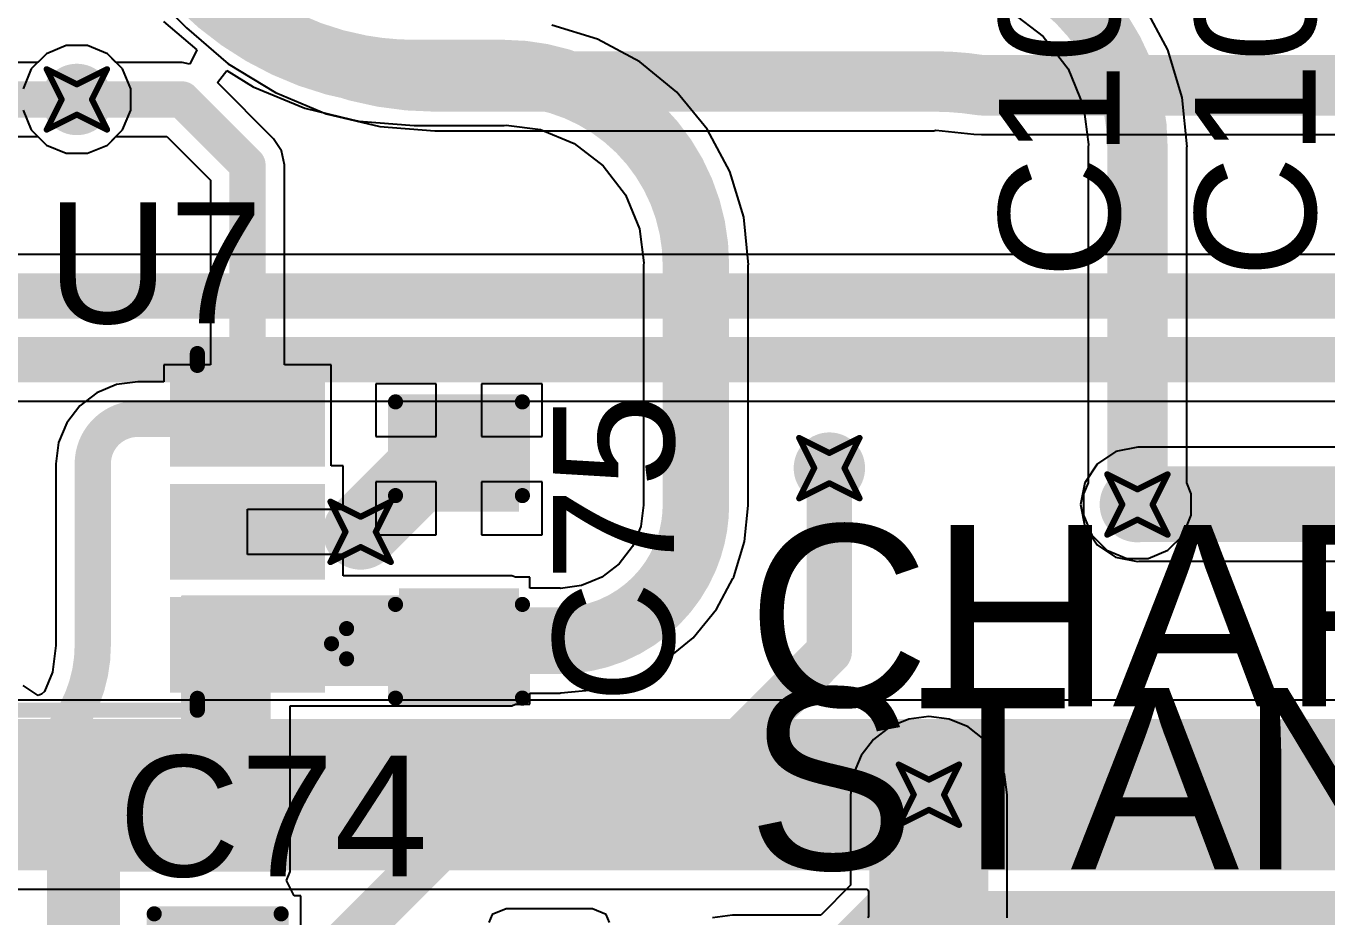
# Model space of a CAD drawing. Header units: millimetres. Extents: x -2 to 282, y -53 to 22.
# Drawn here: x 31.4 to 42.33, y -24.37 to -16.88 of the extents above; entities that cross this region are included whole.
import ezdxf

# ---------------------------------------------------------------- set-up
doc = ezdxf.new("R2010")
doc.units = ezdxf.units.MM
for name, color, linetype in [('BottomLayer', 5, 'Continuous'), ('DrillDrawing', 1, 'Continuous'), ('Mechanical1', 6, 'Continuous'), ('Mechanical2', 216, 'Continuous'), ('TopLayer', 1, 'Continuous'), ('TopOverlay', 2, 'Continuous'), ('TopPaste', 8, 'Continuous'), ('TopSolder', 216, 'Continuous'), ('ViaHoleLayer', 16, 'Continuous')]:
    doc.layers.add(name, color=color, linetype=linetype)
doc.styles.add('Arial', font='', dxfattribs={"height": 0.2})
doc.styles.get('Arial').set_extended_font_data('Arial')

# ---------------------------------------------------------------- blocks, each defined once
blk = doc.blocks.new('SOT_23_5_74')
at = {"layer": 'TopLayer'}
for points in [[(-1.85000011, 1.25000004), (-0.74999977, 1.25000004), (-0.74999977, 0.65000124), (-1.85000011, 0.65000124)], [(0.74999977, 1.25000004), (1.85000011, 1.25000004), (1.85000011, 0.65000124), (0.74999977, 0.65000124)], [(-1.85000011, 0.2999994), (-0.74999977, 0.2999994), (-0.74999977, -0.2999994), (-1.85000011, -0.2999994)], [(-1.85000011, -0.65000124), (-0.74999977, -0.65000124), (-0.74999977, -1.25000004), (-1.85000011, -1.25000004)], [(0.74999977, -0.65000124), (1.85000011, -0.65000124), (1.85000011, -1.25000004), (0.74999977, -1.25000004)]]:
    blk.add_hatch(color=1, dxfattribs=at).paths.add_polyline_path(points)
at = {"layer": 'TopPaste'}
for points in [[(-1.85000011, 1.25000004), (-0.74999977, 1.25000004), (-0.74999977, 0.65000124), (-1.85000011, 0.65000124)], [(0.74999977, 1.25000004), (1.85000011, 1.25000004), (1.85000011, 0.65000124), (0.74999977, 0.65000124)], [(-1.85000011, 0.2999994), (-0.74999977, 0.2999994), (-0.74999977, -0.2999994), (-1.85000011, -0.2999994)], [(-1.85000011, -0.65000124), (-0.74999977, -0.65000124), (-0.74999977, -1.25000004), (-1.85000011, -1.25000004)], [(0.74999977, -0.65000124), (1.85000011, -0.65000124), (1.85000011, -1.25000004), (0.74999977, -1.25000004)]]:
    blk.add_hatch(color=8, dxfattribs=at).paths.add_polyline_path(points)
at = {"layer": 'TopSolder'}
for points in [[(-1.95160011, 1.35160004), (-0.6483997699999999, 1.35160004), (-0.6483997699999999, 0.54840124), (-1.95160011, 0.54840124)], [(0.6483997699999999, 1.35160004), (1.95160011, 1.35160004), (1.95160011, 0.54840124), (0.6483997699999999, 0.54840124)], [(-1.95160011, 0.4015993999999999), (-0.6483997699999999, 0.4015993999999999), (-0.6483997699999999, -0.4015993999999999), (-1.95160011, -0.4015993999999999)], [(-1.95160011, -0.54840124), (-0.6483997699999999, -0.54840124), (-0.6483997699999999, -1.35160004), (-1.95160011, -1.35160004)], [(0.6483997699999999, -0.54840124), (1.95160011, -0.54840124), (1.95160011, -1.35160004), (0.6483997699999999, -1.35160004)]]:
    blk.add_hatch(color=216, dxfattribs=at).paths.add_polyline_path(points)
at = {"layer": 'TopOverlay', "const_width": 0.127}
for points in [[(0.8735974400000001, 1.4986), (-0.87900256, 1.4986)], [(-0.87900256, 1.4986), (-0.87900256, 1.3986002)], [(0.8735974400000001, 1.4986), (0.8735974400000001, 1.3986002)], [(-2.0066, 0.9397999999999999), (-2.1336, 1.0668)], [(-2.1336, 1.0668), (-2.1336, 0.8128)], [(-2.0066, 0.9397999999999999), (-2.1336, 0.8128)], [(0.88000078, 0.43999912), (0.88000078, -0.41800018)], [(-0.87900256, -1.3986002), (-0.87900256, -1.4986)], [(0.8735974400000001, -1.3986002), (0.8735974400000001, -1.4986)], [(0.8735974400000001, -1.4986), (-0.87900256, -1.4986)]]:
    blk.add_lwpolyline(points, dxfattribs=at)
at = {"layer": 'TopOverlay', "const_width": 0.0635}
for points in [[(-0.9107525599999998, 1.4986, 1), (-0.8472525599999999, 1.4986, 1)], [(-0.9107525599999998, 1.4986, 1), (-0.8472525599999999, 1.4986, 1)], [(0.84184744, 1.4986, 1), (0.9053474399999999, 1.4986, 1)], [(0.84184744, 1.4986, 1), (0.9053474399999999, 1.4986, 1)], [(-0.9107525599999998, 1.3986002, 1), (-0.8472525599999999, 1.3986002, 1)], [(0.84184744, 1.3986002, 1), (0.9053474399999999, 1.3986002, 1)], [(-2.16535, 1.0668, 1), (-2.10185, 1.0668, 1)], [(-2.16535, 1.0668, 1), (-2.10185, 1.0668, 1)], [(-2.03835, 0.9397999999999999, 1), (-1.97485, 0.9397999999999999, 1)], [(-2.03835, 0.9397999999999999, 1), (-1.97485, 0.9397999999999999, 1)], [(-2.16535, 0.8128, 1), (-2.10185, 0.8128, 1)], [(-2.16535, 0.8128, 1), (-2.10185, 0.8128, 1)], [(0.84825078, 0.43999912, 1), (0.91175078, 0.43999912, 1)], [(0.84825078, -0.41800018, 1), (0.91175078, -0.41800018, 1)], [(-0.9107525599999998, -1.3986002, 1), (-0.8472525599999999, -1.3986002, 1)], [(0.84184744, -1.3986002, 1), (0.9053474399999999, -1.3986002, 1)], [(-0.9107525599999998, -1.4986, 1), (-0.8472525599999999, -1.4986, 1)], [(-0.9107525599999998, -1.4986, 1), (-0.8472525599999999, -1.4986, 1)], [(0.84184744, -1.4986, 1), (0.9053474399999999, -1.4986, 1)], [(0.84184744, -1.4986, 1), (0.9053474399999999, -1.4986, 1)]]:
    blk.add_lwpolyline(points, format="xyb", close=True, dxfattribs=at)
blk = doc.blocks.new('C___0603_97')
at = {"layer": 'TopLayer'}
for points in [[(-0.3809999999999999, 0.4445), (-0.3809999999999999, -0.4445), (-1.143, -0.4445), (-1.143, 0.4445)], [(1.143, 0.4445), (1.143, -0.4445), (0.3809999999999999, -0.4445), (0.3809999999999999, 0.4445)]]:
    blk.add_hatch(color=1, dxfattribs=at).paths.add_polyline_path(points)
at = {"layer": 'TopPaste'}
for points in [[(-0.3809999999999999, 0.4445), (-0.3809999999999999, -0.4445), (-1.143, -0.4445), (-1.143, 0.4445)], [(1.143, 0.4445), (1.143, -0.4445), (0.3809999999999999, -0.4445), (0.3809999999999999, 0.4445)]]:
    blk.add_hatch(color=8, dxfattribs=at).paths.add_polyline_path(points)
at = {"layer": 'TopSolder'}
for points in [[(-0.3210001199999999, 0.50449988), (-0.3210001199999999, -0.50449988), (-1.20299988, -0.50449988), (-1.20299988, 0.50449988)], [(1.20299988, 0.50449988), (1.20299988, -0.50449988), (0.3210001199999999, -0.50449988), (0.3210001199999999, 0.50449988)]]:
    blk.add_hatch(color=216, dxfattribs=at).paths.add_polyline_path(points)
at = {"layer": 'TopOverlay', "const_width": 0.127}
for points in [[(-1.2446, -0.5334), (-1.2446, 0.5334)], [(-0.4571999999999999, 0.5334), (-1.2446, 0.5334)], [(1.2446, 0.5334), (0.4571999999999999, 0.5334)], [(1.2446, -0.5334), (1.2446, 0.5334)], [(-0.4571999999999999, -0.5334), (-1.2446, -0.5334)], [(1.2446, -0.5334), (0.4571999999999999, -0.5334)]]:
    blk.add_lwpolyline(points, dxfattribs=at)
at = {"layer": 'TopOverlay', "const_width": 0.0635}
for points in [[(-1.27635, 0.5334, 1), (-1.21285, 0.5334, 1)], [(-1.27635, 0.5334, 1), (-1.21285, 0.5334, 1)], [(-0.4889499999999999, 0.5334, 1), (-0.42545, 0.5334, 1)], [(0.42545, 0.5334, 1), (0.4889499999999999, 0.5334, 1)], [(1.21285, 0.5334, 1), (1.27635, 0.5334, 1)], [(1.21285, 0.5334, 1), (1.27635, 0.5334, 1)], [(-1.27635, -0.5334, 1), (-1.21285, -0.5334, 1)], [(-1.27635, -0.5334, 1), (-1.21285, -0.5334, 1)], [(-0.4889499999999999, -0.5334, 1), (-0.42545, -0.5334, 1)], [(0.42545, -0.5334, 1), (0.4889499999999999, -0.5334, 1)], [(1.21285, -0.5334, 1), (1.27635, -0.5334, 1)], [(1.21285, -0.5334, 1), (1.27635, -0.5334, 1)]]:
    blk.add_lwpolyline(points, format="xyb", close=True, dxfattribs=at)
blk = doc.blocks.new('C___0603_98')
at = {"layer": 'TopLayer'}
for points in [[(-0.38100254, 0.44449746), (-0.38100254, -0.44450254), (-1.14300254, -0.44450254), (-1.14300254, 0.44449746)], [(1.14300254, 0.44450254), (1.14300254, -0.44449746), (0.38100254, -0.44449746), (0.38100254, 0.44450254)]]:
    blk.add_hatch(color=1, dxfattribs=at).paths.add_polyline_path(points)
at = {"layer": 'TopPaste'}
for points in [[(-0.38100254, 0.44449746), (-0.38100254, -0.44450254), (-1.14300254, -0.44450254), (-1.14300254, 0.44449746)], [(1.14300254, 0.44450254), (1.14300254, -0.44449746), (0.38100254, -0.44449746), (0.38100254, 0.44450254)]]:
    blk.add_hatch(color=8, dxfattribs=at).paths.add_polyline_path(points)
at = {"layer": 'TopSolder'}
for points in [[(-0.32100266, 0.50449734), (-0.32100266, -0.50450242), (-1.20300242, -0.50450242), (-1.20300242, 0.50449734)], [(1.20300242, 0.50450242), (1.20300242, -0.50449734), (0.32100266, -0.50449734), (0.32100266, 0.50450242)]]:
    blk.add_hatch(color=216, dxfattribs=at).paths.add_polyline_path(points)
at = {"layer": 'TopOverlay', "const_width": 0.127}
for points in [[(-1.2446, -0.53340254), (-1.24459746, 0.5334)], [(-0.4571974599999999, 0.5334), (-1.24459746, 0.5334)], [(0.4571999999999999, 0.5334), (1.2446, 0.53340254)], [(1.24459746, -0.5334), (1.2446, 0.53340254)], [(-1.2446, -0.53340254), (-0.4571999999999999, -0.5334)], [(1.24459746, -0.5334), (0.4571974599999999, -0.5334)]]:
    blk.add_lwpolyline(points, dxfattribs=at)
at = {"layer": 'TopOverlay', "const_width": 0.0635}
for points in [[(-1.27634746, 0.5334, 1), (-1.21284746, 0.5334, 1)], [(-1.27634746, 0.5334, 1), (-1.21284746, 0.5334, 1)], [(-0.48894746, 0.5334, 1), (-0.42544746, 0.5334, 1)], [(0.42545, 0.5334, 1), (0.4889499999999999, 0.5334, 1)], [(1.21285, 0.53340254, 1), (1.27635, 0.53340254, 1)], [(1.21285, 0.53340254, 1), (1.27635, 0.53340254, 1)], [(-1.27635, -0.53340254, 1), (-1.21285, -0.53340254, 1)], [(-1.27635, -0.53340254, 1), (-1.21285, -0.53340254, 1)], [(-0.4889499999999999, -0.5334, 1), (-0.42545, -0.5334, 1)], [(0.42544746, -0.5334, 1), (0.48894746, -0.5334, 1)], [(1.21284746, -0.5334, 1), (1.27634746, -0.5334, 1)], [(1.21284746, -0.5334, 1), (1.27634746, -0.5334, 1)]]:
    blk.add_lwpolyline(points, format="xyb", close=True, dxfattribs=at)

msp = doc.modelspace()

# ---------------------------------------------------------------- hatches: boundary and pattern name
at = {"layer": 'BottomLayer'}
h = msp.add_hatch(color=5, dxfattribs=at)
edge = h.paths.add_edge_path()
edge.add_arc((31.8262, -17.5006), 0.2999994, 0, 360)
h = msp.add_hatch(color=5, dxfattribs=at)
edge = h.paths.add_edge_path()
edge.add_arc((38.15198617999999, -20.59821382), 0.2999994, 0, 360)
h = msp.add_hatch(color=5, dxfattribs=at)
edge = h.paths.add_edge_path()
edge.add_arc((40.7416, -20.9042), 0.2999994, 0, 360)
h = msp.add_hatch(color=5, dxfattribs=at)
edge = h.paths.add_edge_path()
edge.add_arc((34.2118061, -21.13398618), 0.2999994, 0, 360)
h = msp.add_hatch(color=5, dxfattribs=at)
edge = h.paths.add_edge_path()
edge.add_arc((38.989, -23.3426), 0.2999994, 0, 360)
msp.add_hatch(color=5, dxfattribs=at).paths.add_polyline_path([(38.64536847999999, -24.15116836), (38.64536847999999, -25.30724428), (45.90539968, -25.30724428), (45.90539968, -24.15116836)])
at = {"layer": 'TopLayer'}
h = msp.add_hatch(color=1, dxfattribs=at)
edge = h.paths.add_edge_path()
edge.add_arc((31.8262, -17.5006), 0.2999994, 0, 360)
h = msp.add_hatch(color=1, dxfattribs=at)
edge = h.paths.add_edge_path()
edge.add_arc((38.15198617999999, -20.59821382), 0.2999994, 0, 360)
h = msp.add_hatch(color=1, dxfattribs=at)
edge = h.paths.add_edge_path()
edge.add_arc((40.7416, -20.9042), 0.2999994, 0, 360)
h = msp.add_hatch(color=1, dxfattribs=at)
edge = h.paths.add_edge_path()
edge.add_arc((34.2118061, -21.13398618), 0.2999994, 0, 360)
for points in [[(32.70137986, -23.98898682), (33.45451526, -23.98898682), (33.45451526, -21.6710895), (32.70137986, -21.6710895)], [(32.71026986, -22.42938618), (35.4827713, -22.42938618), (35.4827713, -21.66738618), (32.71026986, -21.66738618)], [(31.57501178, -23.98898682), (33.45451526, -23.98898682), (33.45451526, -23.36800254), (31.57501178, -23.36800254)], [(31.57501178, -26.73092444), (32.1887469, -26.73092444), (32.1887469, -23.54698872), (31.57501178, -23.54698872)]]:
    msp.add_hatch(color=1, dxfattribs=at).paths.add_polyline_path(points)
h = msp.add_hatch(color=1, dxfattribs=at)
edge = h.paths.add_edge_path()
edge.add_arc((38.989, -23.3426), 0.2999994, 0, 360)
at = {"layer": 'ViaHoleLayer'}
h = msp.add_hatch(color=16, dxfattribs=at)
edge = h.paths.add_edge_path()
edge.add_arc((31.8262, -17.5006), 0.1499997, 0, 360)
h = msp.add_hatch(color=16, dxfattribs=at)
edge = h.paths.add_edge_path()
edge.add_arc((38.15198617999999, -20.59821382), 0.1499997, 0, 360)
h = msp.add_hatch(color=16, dxfattribs=at)
edge = h.paths.add_edge_path()
edge.add_arc((40.7416, -20.9042), 0.1499997, 0, 360)
h = msp.add_hatch(color=16, dxfattribs=at)
edge = h.paths.add_edge_path()
edge.add_arc((34.2118061, -21.13398618), 0.1499997, 0, 360)
h = msp.add_hatch(color=16, dxfattribs=at)
edge = h.paths.add_edge_path()
edge.add_arc((38.989, -23.3426), 0.1499997, 0, 360)

# ---------------------------------------------------------------- linework, layer by layer
at = {"layer": 'BottomLayer'}
for p, q in [((31.56849414, -15.71933356), (32.7475977, -16.89843712)), ((32.7475977, -16.89843712), (32.74678744, -16.89924738)), ((32.74678744, -16.89924738), (33.09944358, -17.20044566)), ((31.73621288, -17.0482006), (31.56993686, -17.11707524)), ((31.91618712, -17.0482006), (31.73621288, -17.0482006)), ((32.08246313999999, -17.11707524), (31.91618712, -17.0482006)), ((31.56993686, -17.11707524), (31.49718364, -17.18982846)), ((32.20972476, -17.24433686), (32.08246313999999, -17.11707524)), ((31.49718364, -17.18982846), (26.28953594, -17.18982846)), ((32.2785994, -17.41061288), (32.20972476, -17.24433686)), ((33.09944358, -17.20044566), (33.49487586, -17.44276674)), ((32.2785994, -17.59058712), (32.2785994, -17.41061288)), ((33.49487586, -17.44276674), (33.92334592, -17.62024416)), ((32.20972476, -17.75686314), (32.2785994, -17.59058712)), ((33.92334592, -17.62024416), (34.37430514, -17.72850912)), ((26.16081128, -17.81137154), (31.49718364, -17.81137154)), ((31.49718364, -17.81137154), (31.56993686, -17.88412476)), ((32.08246313999999, -17.88412476), (32.20972476, -17.75686314)), ((34.37430514, -17.72850912), (34.83664863999999, -17.76489716)), ((34.83664863999999, -17.76489716), (34.83664863999999, -17.76374908)), ((34.83664863999999, -17.76374908), (39.02890593999999, -17.76374908)), ((39.02890593999999, -17.76374908), (39.04748095999999, -17.76005338)), ((39.04748095999999, -17.76005338), (39.36612904, -17.79144016)), ((39.36612904, -17.79144016), (39.36613157999999, -17.79144524)), ((39.36613157999999, -17.79144524), (39.43201156, -17.79594358)), ((39.43201156, -17.79594358), (39.4878052, -17.79594104)), ((39.4878052, -17.79594104), (44.28076995999999, -17.79594104)), ((31.56993686, -17.88412476), (31.73621288, -17.9529994)), ((31.91618712, -17.9529994), (32.08246313999999, -17.88412476)), ((31.73621288, -17.9529994), (31.91618712, -17.9529994)), ((43.67725326, -18.80316788), (17.92600174, -18.80316788)), ((17.4309405, -20.03580448), (44.01450175999999, -20.03580448)), ((40.74466323999999, -20.4220318), (40.56131842, -20.45850112)), ((44.35547136, -20.4220318), (40.74466323999999, -20.4220318)), ((40.56131842, -20.45850112), (40.40588566, -20.56235664)), ((40.40282242, -20.56542242), (40.29896436, -20.72085264)), ((40.40588566, -20.56235664), (40.40282242, -20.56542242)), ((40.29896436, -20.72085264), (40.26249504, -20.9042)), ((40.26249504, -20.9042), (40.29896436, -21.08754736)), ((40.29896436, -21.08754736), (40.40282242, -21.24297758)), ((40.40282242, -21.24297758), (40.55825263999999, -21.34683564)), ((40.55825263999999, -21.34683564), (40.7416, -21.38330496)), ((40.7416, -21.38330496), (40.75700001999999, -21.38024172)), ((40.75700001999999, -21.38024172), (44.35547136, -21.38024172)), ((43.74402478, -22.5484055), (28.71599286, -22.5484055)), ((28.38704762, -24.1367945), (38.47080443999999, -24.1367945)), ((38.47080443999999, -24.1367945), (38.48041071999999, -24.1511709)), ((38.48041071999999, -24.1511709), (38.48041071999999, -24.36361142)), ((38.48041071999999, -24.36361142), (38.47535358, -24.3758212))]:
    msp.add_line(p, q, dxfattribs=at)
at = {"layer": 'BottomLayer', "const_width": 0.508}
for points in [[(34.83664863999999, -17.34938618, -0.198912367379658), (33.04059686, -16.60543796)], [(39.02890593999999, -17.34938618, -0.03986589602493562), (39.43201664, -17.38157814)]]:
    msp.add_lwpolyline(points, format="xyb", dxfattribs=at)
at = {"layer": 'BottomLayer'}
for points, const_width in [([(34.83664863999999, -17.34938618), (39.02890593999999, -17.34938618)], 0.508), ([(39.43201156, -17.38157814), (39.43201664, -17.38157814)], 0.508), ([(39.43201664, -17.38157814), (44.28076995999999, -17.38157814)], 0.508), ([(26.16081128, -17.5006), (31.8262, -17.5006)], 0.3048), ([(17.78118618, -19.15278618), (43.82207136, -19.15278618)], 0.3809999999999999), ([(17.4309278, -19.68618618), (44.30467136, -19.68618618)], 0.3809999999999999), ([(40.7416, -20.9042), (40.74466323999999, -20.90113676)], 0.635), ([(40.74466323999999, -20.90113676), (44.35547136, -20.90113676)], 0.635), ([(28.3870273, -23.3426), (38.989, -23.3426)], 1.27), ([(38.989, -23.3426), (44.07299287999999, -23.3426)], 1.27)]:
    msp.add_lwpolyline(points, dxfattribs=dict(at, const_width=const_width))
for points, const_width in [([(34.70964864, -17.34938618, 1), (34.96364864, -17.34938618, 1)], 0.254), ([(34.70964864, -17.34938618, 1), (34.96364864, -17.34938618, 1)], 0.254), ([(38.90190594, -17.34938618, 1), (39.15590594, -17.34938618, 1)], 0.254), ([(38.90190594, -17.34938618, 1), (39.15590594, -17.34938618, 1)], 0.254), ([(39.30501156, -17.38157814, 1), (39.55901156, -17.38157814, 1)], 0.254), ([(39.30501664, -17.38157814, 1), (39.55901664, -17.38157814, 1)], 0.254), ([(39.30501664, -17.38157814, 1), (39.55901664, -17.38157814, 1)], 0.254), ([(39.30501664, -17.38157814, 1), (39.55901664, -17.38157814, 1)], 0.254), ([(31.75, -17.5006, 1), (31.9024, -17.5006, 1)], 0.1524), ([(40.58285, -20.9042, 1), (40.90035, -20.9042, 1)], 0.3175), ([(40.58591324, -20.90113676, 1), (40.90341324, -20.90113676, 1)], 0.3175), ([(40.58591324, -20.90113676, 1), (40.90341324, -20.90113676, 1)], 0.3175), ([(38.67149999999999, -23.3426, 1), (39.3065, -23.3426, 1)], 0.635), ([(38.67149999999999, -23.3426, 1), (39.3065, -23.3426, 1)], 0.635)]:
    msp.add_lwpolyline(points, format="xyb", close=True, dxfattribs=dict(at, const_width=const_width))
at = {"layer": 'DrillDrawing', "const_width": 0.0508}
for points in [[(31.5722, -17.2466), (31.8262, -17.3736)], [(31.5722, -17.2466), (31.6992, -17.5006)], [(31.8262, -17.3736), (32.0802, -17.2466)], [(31.9532, -17.5006), (32.0802, -17.2466)], [(31.5722, -17.7546), (31.6992, -17.5006)], [(31.9532, -17.5006), (32.0802, -17.7546)], [(31.5722, -17.7546), (31.8262, -17.6276)], [(31.8262, -17.6276), (32.0802, -17.7546)], [(37.89798618, -20.34421382), (38.15198617999999, -20.47121382)], [(37.89798618, -20.34421382), (38.02498618, -20.59821382)], [(38.15198617999999, -20.47121382), (38.40598618, -20.34421382)], [(38.27898618, -20.59821382), (38.40598618, -20.34421382)], [(37.89798618, -20.85221382), (38.02498618, -20.59821382)], [(38.27898618, -20.59821382), (38.40598618, -20.85221382)], [(40.4876, -20.6502), (40.7416, -20.7772)], [(40.4876, -20.6502), (40.6146, -20.9042)], [(40.7416, -20.7772), (40.9956, -20.6502)], [(40.8686, -20.9042), (40.9956, -20.6502)], [(37.89798618, -20.85221382), (38.15198617999999, -20.72521382)], [(38.15198617999999, -20.72521382), (38.40598618, -20.85221382)], [(33.9578061, -20.87998618), (34.2118061, -21.00698618)], [(33.9578061, -20.87998618), (34.08480609999999, -21.13398618)], [(34.2118061, -21.00698618), (34.46580609999999, -20.87998618)], [(34.3388061, -21.13398618), (34.46580609999999, -20.87998618)], [(40.4876, -21.1582), (40.6146, -20.9042)], [(40.8686, -20.9042), (40.9956, -21.1582)], [(40.4876, -21.1582), (40.7416, -21.0312)], [(40.7416, -21.0312), (40.9956, -21.1582)], [(33.9578061, -21.38798618), (34.08480609999999, -21.13398618)], [(34.3388061, -21.13398618), (34.46580609999999, -21.38798618)], [(33.9578061, -21.38798618), (34.2118061, -21.26098618)], [(34.2118061, -21.26098618), (34.46580609999999, -21.38798618)], [(38.73499999999999, -23.0886), (38.989, -23.2156)], [(38.73499999999999, -23.0886), (38.862, -23.3426)], [(38.989, -23.2156), (39.24299999999999, -23.0886)], [(39.116, -23.3426), (39.24299999999999, -23.0886)], [(38.73499999999999, -23.5966), (38.862, -23.3426)], [(39.116, -23.3426), (39.24299999999999, -23.5966)], [(38.73499999999999, -23.5966), (38.989, -23.4696)], [(38.989, -23.4696), (39.24299999999999, -23.5966)]]:
    msp.add_lwpolyline(points, dxfattribs=at)
at = {"layer": 'DrillDrawing', "const_width": 0.0254}
for points in [[(31.5595, -17.2466, 1), (31.5849, -17.2466, 1)], [(31.5595, -17.2466, 1), (31.5849, -17.2466, 1)], [(32.0675, -17.2466, 1), (32.0929, -17.2466, 1)], [(32.0675, -17.2466, 1), (32.0929, -17.2466, 1)], [(31.8135, -17.3736, 1), (31.8389, -17.3736, 1)], [(31.8135, -17.3736, 1), (31.8389, -17.3736, 1)], [(31.6865, -17.5006, 1), (31.7119, -17.5006, 1)], [(31.6865, -17.5006, 1), (31.7119, -17.5006, 1)], [(31.9405, -17.5006, 1), (31.9659, -17.5006, 1)], [(31.9405, -17.5006, 1), (31.9659, -17.5006, 1)], [(31.8135, -17.6276, 1), (31.8389, -17.6276, 1)], [(31.8135, -17.6276, 1), (31.8389, -17.6276, 1)], [(31.5595, -17.7546, 1), (31.5849, -17.7546, 1)], [(31.5595, -17.7546, 1), (31.5849, -17.7546, 1)], [(32.0675, -17.7546, 1), (32.0929, -17.7546, 1)], [(32.0675, -17.7546, 1), (32.0929, -17.7546, 1)], [(37.88528618, -20.34421382, 1), (37.91068617999999, -20.34421382, 1)], [(37.88528618, -20.34421382, 1), (37.91068617999999, -20.34421382, 1)], [(38.39328618, -20.34421382, 1), (38.41868617999999, -20.34421382, 1)], [(38.39328618, -20.34421382, 1), (38.41868617999999, -20.34421382, 1)], [(38.13928618, -20.47121382, 1), (38.16468618, -20.47121382, 1)], [(38.13928618, -20.47121382, 1), (38.16468618, -20.47121382, 1)], [(38.01228618, -20.59821382, 1), (38.03768618, -20.59821382, 1)], [(38.01228618, -20.59821382, 1), (38.03768618, -20.59821382, 1)], [(38.26628617999999, -20.59821382, 1), (38.29168618, -20.59821382, 1)], [(38.26628617999999, -20.59821382, 1), (38.29168618, -20.59821382, 1)], [(40.4749, -20.6502, 1), (40.5003, -20.6502, 1)], [(40.4749, -20.6502, 1), (40.5003, -20.6502, 1)], [(40.98289999999999, -20.6502, 1), (41.0083, -20.6502, 1)], [(40.98289999999999, -20.6502, 1), (41.0083, -20.6502, 1)], [(38.13928618, -20.72521382, 1), (38.16468618, -20.72521382, 1)], [(38.13928618, -20.72521382, 1), (38.16468618, -20.72521382, 1)], [(40.7289, -20.7772, 1), (40.7543, -20.7772, 1)], [(40.7289, -20.7772, 1), (40.7543, -20.7772, 1)], [(33.9451061, -20.87998618, 1), (33.9705061, -20.87998618, 1)], [(33.9451061, -20.87998618, 1), (33.9705061, -20.87998618, 1)], [(34.4531061, -20.87998618, 1), (34.4785061, -20.87998618, 1)], [(34.4531061, -20.87998618, 1), (34.4785061, -20.87998618, 1)], [(37.88528618, -20.85221382, 1), (37.91068617999999, -20.85221382, 1)], [(37.88528618, -20.85221382, 1), (37.91068617999999, -20.85221382, 1)], [(38.39328618, -20.85221382, 1), (38.41868617999999, -20.85221382, 1)], [(38.39328618, -20.85221382, 1), (38.41868617999999, -20.85221382, 1)], [(40.6019, -20.9042, 1), (40.6273, -20.9042, 1)], [(40.6019, -20.9042, 1), (40.6273, -20.9042, 1)], [(40.8559, -20.9042, 1), (40.8813, -20.9042, 1)], [(40.8559, -20.9042, 1), (40.8813, -20.9042, 1)], [(34.19910609999999, -21.00698618, 1), (34.2245061, -21.00698618, 1)], [(34.19910609999999, -21.00698618, 1), (34.2245061, -21.00698618, 1)], [(40.7289, -21.0312, 1), (40.7543, -21.0312, 1)], [(40.7289, -21.0312, 1), (40.7543, -21.0312, 1)], [(34.0721061, -21.13398618, 1), (34.0975061, -21.13398618, 1)], [(34.0721061, -21.13398618, 1), (34.0975061, -21.13398618, 1)], [(34.3261061, -21.13398618, 1), (34.35150609999999, -21.13398618, 1)], [(34.3261061, -21.13398618, 1), (34.35150609999999, -21.13398618, 1)], [(40.4749, -21.1582, 1), (40.5003, -21.1582, 1)], [(40.4749, -21.1582, 1), (40.5003, -21.1582, 1)], [(40.98289999999999, -21.1582, 1), (41.0083, -21.1582, 1)], [(40.98289999999999, -21.1582, 1), (41.0083, -21.1582, 1)], [(34.19910609999999, -21.26098618, 1), (34.2245061, -21.26098618, 1)], [(34.19910609999999, -21.26098618, 1), (34.2245061, -21.26098618, 1)], [(33.9451061, -21.38798618, 1), (33.9705061, -21.38798618, 1)], [(33.9451061, -21.38798618, 1), (33.9705061, -21.38798618, 1)], [(34.4531061, -21.38798618, 1), (34.4785061, -21.38798618, 1)], [(34.4531061, -21.38798618, 1), (34.4785061, -21.38798618, 1)], [(38.7223, -23.0886, 1), (38.7477, -23.0886, 1)], [(38.7223, -23.0886, 1), (38.7477, -23.0886, 1)], [(39.2303, -23.0886, 1), (39.2557, -23.0886, 1)], [(39.2303, -23.0886, 1), (39.2557, -23.0886, 1)], [(38.97629999999999, -23.2156, 1), (39.0017, -23.2156, 1)], [(38.97629999999999, -23.2156, 1), (39.0017, -23.2156, 1)], [(38.8493, -23.3426, 1), (38.8747, -23.3426, 1)], [(38.8493, -23.3426, 1), (38.8747, -23.3426, 1)], [(39.1033, -23.3426, 1), (39.12869999999999, -23.3426, 1)], [(39.1033, -23.3426, 1), (39.12869999999999, -23.3426, 1)], [(38.97629999999999, -23.4696, 1), (39.0017, -23.4696, 1)], [(38.97629999999999, -23.4696, 1), (39.0017, -23.4696, 1)], [(38.7223, -23.5966, 1), (38.7477, -23.5966, 1)], [(38.7223, -23.5966, 1), (38.7477, -23.5966, 1)], [(39.2303, -23.5966, 1), (39.2557, -23.5966, 1)], [(39.2303, -23.5966, 1), (39.2557, -23.5966, 1)]]:
    msp.add_lwpolyline(points, format="xyb", close=True, dxfattribs=at)
at = {"layer": 'Mechanical1', "const_width": 0.0127}
msp.add_lwpolyline([(-2.032e-05, -1.016e-05, -3.218852180172771), (-0.27914346, -38.41401258)], format="xyb", dxfattribs=at)
at = {"layer": 'Mechanical2', "const_width": 0.254}
msp.add_lwpolyline([(50.76622054, 5.47802816, -1.122171366645898), (-0.2944876, -38.43746948)], format="xyb", dxfattribs=at)
at = {"layer": 'TopLayer'}
for p, q in [((40.99575747999999, -17.08233058), (40.79845536, -16.7132)), ((39.67845252, -16.76444958), (39.9498693, -16.97271688)), ((32.55518507999999, -16.84663636), (32.83427774, -17.0850052)), ((36.20356487999999, -16.99344582), (35.81818084, -16.87653978)), ((31.73621288, -17.0482006), (31.56993686, -17.11707524)), ((31.91618712, -17.0482006), (31.73621288, -17.0482006)), ((32.08246313999999, -17.11707524), (31.91618712, -17.0482006)), ((36.5587407, -17.1832905), (36.20356487999999, -16.99344582)), ((39.9498693, -16.97271688), (40.1581366, -17.24413366)), ((31.56993686, -17.11707524), (31.44267524, -17.24433686)), ((32.15521636, -17.18982846), (32.08246313999999, -17.11707524)), ((32.83427774, -17.0850052), (32.77699819999999, -17.20309996)), ((41.11725584, -17.4828581), (40.99575747999999, -17.08233058)), ((31.44267524, -17.24433686), (31.3738006, -17.41061288)), ((32.7102724, -17.18982846), (32.15521636, -17.18982846)), ((32.77699819999999, -17.20309996), (32.7102724, -17.18982846)), ((33.00816106, -17.35899246), (33.0873354, -17.25856086)), ((33.0873354, -17.25856086), (33.30972256, -17.39483948)), ((36.87005326, -17.4387764), (36.5587407, -17.1832905)), ((40.1581366, -17.24413366), (40.28905582, -17.56020618)), ((33.4800194, -17.8308508), (33.00816106, -17.35899246)), ((33.30972256, -17.39483948), (33.74188578, -17.57384852)), ((37.12553916, -17.75008896), (36.87005326, -17.4387764)), ((41.15828192, -17.8993927), (41.11725584, -17.4828581)), ((31.3738006, -17.59058712), (31.44267524, -17.75686314)), ((33.74188578, -17.57384852), (34.1342345, -17.66804188)), ((40.28905582, -17.56020618), (40.33113346, -17.87980676)), ((34.1342345, -17.66804188), (34.19673374, -17.6830482)), ((34.19673374, -17.6830482), (34.6630625, -17.71974866)), ((35.4173917, -17.71901714), (35.4350574, -17.71550432)), ((35.4350574, -17.71550432), (35.72234664, -17.75332492)), ((31.44267524, -17.75686314), (31.56993686, -17.88412476)), ((32.08246313999999, -17.88412476), (32.15521636, -17.81137154)), ((32.15521636, -17.81137154), (32.58154774, -17.81137154)), ((32.58154774, -17.81137154), (32.94949975999999, -18.17932356)), ((34.6630625, -17.71974866), (34.6630625, -17.71901714)), ((34.6630625, -17.71901714), (35.4173917, -17.71901714)), ((35.72234664, -17.75332492), (36.00652184, -17.8710336)), ((37.31538384, -18.10526478), (37.12553916, -17.75008896)), ((31.56993686, -17.88412476), (31.73621288, -17.9529994)), ((31.91618712, -17.9529994), (32.08246313999999, -17.88412476)), ((33.54738782, -17.93167102), (33.4800194, -17.8308508)), ((33.57104284, -18.0505989), (33.54738782, -17.93167102)), ((36.00652184, -17.8710336), (36.25054726, -18.0582824)), ((40.33113346, -17.87980676), (40.3272371, -17.8993927)), ((40.3272371, -17.8993927), (40.3272371, -20.7223868)), ((41.1559629, -20.7223868), (41.1559629, -17.8993927)), ((41.1559629, -17.8993927), (41.15828192, -17.8993927)), ((31.73621288, -17.9529994), (31.91618712, -17.9529994)), ((33.57104284, -19.73158614), (33.57104284, -18.0505989)), ((36.25054726, -18.0582824), (36.43779606, -18.30230782)), ((37.43228988, -18.49064882), (37.31538384, -18.10526478)), ((32.94949975999999, -18.17932356), (32.94949975999999, -19.73158614)), ((36.43779606, -18.30230782), (36.55550474, -18.58648302)), ((36.55550474, -18.58648302), (36.59332534, -18.87377226)), ((37.47176401999999, -18.89143796), (37.43228988, -18.49064882)), ((36.59332534, -18.87377226), (36.58981252, -18.89143796)), ((36.58981252, -18.89143796), (36.58981252, -20.90538618)), ((37.47032892, -20.90538618), (37.47032892, -18.89143796)), ((37.47032892, -18.89143796), (37.47176401999999, -18.89143796)), ((32.94949975999999, -19.73158614), (32.5578724, -19.73158614)), ((32.5578724, -19.73158614), (32.5578724, -19.873214)), ((33.9626702, -19.73158614), (33.57104284, -19.73158614)), ((33.9626702, -20.57998678), (33.9626702, -19.73158614)), ((32.16021508, -19.89677504), (31.9939924, -19.96562428)), ((32.33745881999999, -19.87344006), (32.16021508, -19.89677504)), ((32.33859166, -19.873214), (32.33745881999999, -19.87344006)), ((32.5578724, -19.873214), (32.33859166, -19.873214)), ((34.84777637999999, -19.88938618), (34.3397713, -19.88938618)), ((34.3397713, -19.88938618), (34.3397713, -20.33389126)), ((34.84777637999999, -20.33389126), (34.84777637999999, -19.88938618)), ((35.73677129999999, -19.88938618), (35.22877638, -19.88938618)), ((35.22877638, -19.88938618), (35.22877638, -20.33389126)), ((35.73677129999999, -20.33389126), (35.73677129999999, -19.88938618)), ((31.9939924, -19.96562428), (31.85125709999999, -20.07515162)), ((31.85125709999999, -20.07515162), (31.74172976, -20.21788692)), ((31.74172976, -20.21788692), (31.67288052, -20.3841096)), ((34.3397713, -20.33389126), (34.84777637999999, -20.33389126)), ((35.22877638, -20.33389126), (35.73677129999999, -20.33389126)), ((31.67288052, -20.3841096), (31.64954553999999, -20.56135334)), ((31.64954553999999, -20.56135334), (31.64931948, -20.56248618)), ((31.64931948, -20.56248618), (31.64931948, -22.08622202)), ((34.0642702, -20.57998678), (33.9626702, -20.57998678)), ((34.0642702, -20.94349126), (34.0642702, -20.57998678)), ((34.84777637999999, -20.71489126), (34.3397713, -20.71489126)), ((34.3397713, -20.71489126), (34.3397713, -21.15938618)), ((34.84777637999999, -21.15938618), (34.84777637999999, -20.71489126)), ((35.73677129999999, -20.71489126), (35.22877638, -20.71489126)), ((35.22877638, -20.71489126), (35.22877638, -21.15938618)), ((35.73677129999999, -21.15938618), (35.73677129999999, -20.71489126)), ((40.3272371, -20.7223868), (40.2892006, -20.81421288)), ((41.1939994, -20.81421288), (41.1559629, -20.7223868)), ((40.2892006, -20.81421288), (40.2892006, -20.99418712)), ((41.1939994, -20.99418712), (41.1939994, -20.81421288)), ((33.26027637999999, -21.32449126), (33.26027637999999, -20.94349126)), ((33.26027637999999, -20.94349126), (34.0642702, -20.94349126)), ((36.59088694, -20.91078876), (36.5675926, -21.08773024)), ((36.58981252, -20.90538618), (36.59088694, -20.91078876)), ((37.43908438, -21.21410032), (37.46866776, -20.91373262)), ((37.46866776, -20.91373262), (37.47032892, -20.90538618)), ((40.2892006, -20.99418712), (40.35807524, -21.16046314)), ((41.12512476, -21.16046314), (41.1939994, -20.99418712)), ((36.5675926, -21.08773024), (36.53122996, -21.1755228)), ((34.3397713, -21.15938618), (34.84777637999999, -21.15938618)), ((35.22877638, -21.15938618), (35.73677129999999, -21.15938618)), ((36.53122996, -21.1755228), (36.4972092, -21.25765116)), ((37.3490363, -21.51095266), (37.43908438, -21.21410032)), ((40.35807524, -21.16046314), (40.48533686, -21.28772476)), ((40.99786314, -21.28772476), (41.12512476, -21.16046314)), ((34.0642702, -21.32449126), (33.26027637999999, -21.32449126)), ((34.0642702, -21.50242842), (34.0642702, -21.32449126)), ((36.4972092, -21.25765116), (36.385246, -21.40356146)), ((40.48533686, -21.28772476), (40.65161287999999, -21.3565994)), ((40.83158712, -21.3565994), (40.99786314, -21.28772476)), ((36.385246, -21.40356146), (36.23933315999999, -21.51552466)), ((40.65161287999999, -21.3565994), (40.83158712, -21.3565994)), ((35.4827713, -21.50242842), (34.0642702, -21.50242842)), ((35.51308874, -21.51498618), (35.4827713, -21.50242842)), ((35.6351713, -21.51498618), (35.51308874, -21.51498618)), ((35.6351713, -21.60812798), (35.6351713, -21.51498618)), ((36.23933315999999, -21.51552466), (36.15720734, -21.54954542)), ((37.20280596, -21.78453098), (37.34042824, -21.52705626)), ((37.34042824, -21.52705626), (37.3478806, -21.51590312)), ((37.3478806, -21.51590312), (37.34876452, -21.5114632)), ((37.34876452, -21.5114632), (37.3490363, -21.51095266)), ((35.88707072, -21.60812798), (35.6351713, -21.60812798)), ((35.8924733, -21.6092024), (35.88707072, -21.60812798)), ((36.06941478, -21.58590806), (35.8924733, -21.6092024)), ((36.15720734, -21.54954542), (36.06941478, -21.58590806)), ((37.00601184, -22.0243273), (37.20280596, -21.78453098)), ((31.64979446, -22.08860454), (31.62017044, -22.31361044)), ((31.64931948, -22.08622202), (31.64979446, -22.08860454)), ((36.76621552, -22.22112142), (37.00601184, -22.0243273)), ((36.5087408, -22.3587437), (36.76621552, -22.22112142)), ((31.62017044, -22.31361044), (31.55312206, -22.47547702)), ((36.19578486, -22.45739984), (36.45429082, -22.37898242)), ((36.45429082, -22.37898242), (36.47766644, -22.37433168)), ((36.47766644, -22.37433168), (36.48435172, -22.36986382)), ((36.48435172, -22.36986382), (36.4926372, -22.36735176)), ((36.4926372, -22.36735176), (36.49314774, -22.36707998)), ((36.49314774, -22.36707998), (36.49758766, -22.36619606)), ((36.49758766, -22.36619606), (36.5087408, -22.3587437)), ((31.50223316, -22.50869768), (31.37523062, -22.424009)), ((31.52863392, -22.49770456), (31.50223316, -22.50869768)), ((31.55312206, -22.47547702), (31.52863392, -22.49770456)), ((35.6351713, -22.58178618), (35.6351713, -22.48864438)), ((35.6351713, -22.48864438), (35.88707072, -22.48864438)), ((35.88707072, -22.48864438), (35.89541716, -22.48698322)), ((35.89541716, -22.48698322), (36.19578486, -22.45739984)), ((33.61947556, -23.98898682), (33.61947556, -22.59434394)), ((33.61947556, -22.59434394), (35.4827713, -22.59434394)), ((35.4827713, -22.59434394), (35.51308874, -22.58178618)), ((35.51308874, -22.58178618), (35.6351713, -22.58178618)), ((38.81869045999999, -22.70699294), (38.65998618, -22.77273068)), ((38.989, -22.68457236), (38.81869045999999, -22.70699294)), ((39.15930954, -22.70699294), (38.989, -22.68457236)), ((39.31801382, -22.77273068), (39.15930954, -22.70699294)), ((38.65998618, -22.77273068), (38.52370501999999, -22.87730502)), ((39.45429497999999, -22.87730502), (39.31801382, -22.77273068)), ((38.52370501999999, -22.87730502), (38.41913067999999, -23.01358618)), ((39.55886932, -23.01358618), (39.45429497999999, -22.87730502)), ((38.41913067999999, -23.01358618), (38.35339294, -23.17229046)), ((39.62460706, -23.17229046), (39.55886932, -23.01358618)), ((38.35339294, -23.17229046), (38.33097236, -23.3426)), ((39.64702764, -23.3426), (39.62460706, -23.17229046)), ((38.33097236, -23.3426), (38.33097236, -24.10325634)), ((39.64702764, -24.3758212), (39.64702764, -23.3426)), ((33.58843676, -24.06391682), (33.61947556, -23.98898682)), ((33.65180468, -24.19091936), (33.58843676, -24.06391682)), ((38.33097236, -24.10325634), (38.0799721, -24.35425914)), ((33.7085178, -24.19091936), (33.65180468, -24.19091936)), ((33.7085178, -24.63541936), (33.7085178, -24.19091936)), ((35.3171379, -24.34954998), (35.28986338, -24.41539186)), ((35.43377977999999, -24.3012341), (35.3171379, -24.34954998)), ((36.15947048, -24.3012341), (35.43377977999999, -24.3012341)), ((36.27611236, -24.34954998), (36.15947048, -24.3012341)), ((36.30338688, -24.41539186), (36.27611236, -24.34954998)), ((37.33878486, -24.35425914), (37.16847532, -24.37667972)), ((38.0799721, -24.35425914), (37.33878486, -24.35425914))]:
    msp.add_line(p, q, dxfattribs=at)
for points, const_width in [([(39.02319348, -16.18098618, -0.4142135623730951), (40.7416, -17.8993927)], 0.508), ([(34.2118061, -17.23835262, -0.1528720550203429), (32.86701072, -16.53481072)], 0.5588), ([(34.6630625, -17.27875894, -0.04468162708167915), (34.2118061, -17.23835262)], 0.5588), ([(35.4173917, -17.27875894, -0.4142135623730951), (37.03007072, -18.89143796)], 0.5588), ([(31.96009102, -20.56248618, -0.4142135623730951), (32.33859166, -20.18398554)], 0.3048), ([(37.03007072, -20.90538618, -0.09959883367102784), (36.94113515999999, -21.34742238)], 0.5588), ([(36.94113515999999, -21.34742238, -0.1966332320950729), (36.32910692, -21.95945062)], 0.5588), ([(36.3091857, -21.96758624, -0.09484771959566392), (35.88707072, -22.04838618)], 0.5588), ([(36.32910692, -21.95945062, -0.004706651644559504), (36.3091857, -21.96758624)], 0.5588), ([(31.96009102, -22.08622202, -0.1205879629201335), (31.82576058, -22.63510078)], 0.3048), ([(31.82576058, -22.63510078, -0.08732924216085906), (31.57501178, -22.96205466)], 0.3048), ([(31.57501178, -22.96205466, -0.1877426301621159), (30.77154882, -23.27476422)], 0.3048)]:
    msp.add_lwpolyline(points, format="xyb", dxfattribs=dict(at, const_width=const_width))
for points, const_width in [([(34.0721061, -17.23835262, 1), (34.35150609999999, -17.23835262, 1)], 0.2794), ([(34.0721061, -17.23835262, 1), (34.35150609999999, -17.23835262, 1)], 0.2794), ([(34.5233625, -17.27875894, 1), (34.80276249999999, -17.27875894, 1)], 0.2794), ([(34.5233625, -17.27875894, 1), (34.80276249999999, -17.27875894, 1)], 0.2794), ([(35.2776917, -17.27875894, 1), (35.55709169999999, -17.27875894, 1)], 0.2794), ([(35.2776917, -17.27875894, 1), (35.55709169999999, -17.27875894, 1)], 0.2794), ([(31.75, -17.5006, 1), (31.9024, -17.5006, 1)], 0.1524), ([(32.63407239999999, -17.5006, 1), (32.78647239999999, -17.5006, 1)], 0.1524), ([(32.63407239999999, -17.5006, 1), (32.78647239999999, -17.5006, 1)], 0.1524), ([(40.6146, -17.8993927, 1), (40.8686, -17.8993927, 1)], 0.254), ([(40.6146, -17.8993927, 1), (40.8686, -17.8993927, 1)], 0.254), ([(33.1840713, -18.0505989, 1), (33.33647129999999, -18.0505989, 1)], 0.1524), ([(33.1840713, -18.0505989, 1), (33.33647129999999, -18.0505989, 1)], 0.1524), ([(36.89037071999999, -18.89143796, 1), (37.16977072, -18.89143796, 1)], 0.2794), ([(36.89037071999999, -18.89143796, 1), (37.16977072, -18.89143796, 1)], 0.2794), ([(32.26239166, -20.18398554, 1), (32.41479166, -20.18398554, 1)], 0.1524), ([(32.26239166, -20.18398554, 1), (32.41479166, -20.18398554, 1)], 0.1524), ([(33.1840713, -20.18398554, 1), (33.33647129999999, -20.18398554, 1)], 0.1524), ([(33.1840713, -20.18398554, 1), (33.33647129999999, -20.18398554, 1)], 0.1524), ([(34.8795213, -20.52438618, 1), (35.1970213, -20.52438618, 1)], 0.3175), ([(34.5991561, -20.58788618, 1), (34.9166561, -20.58788618, 1)], 0.3175), ([(34.5991561, -20.58788618, 1), (34.9166561, -20.58788618, 1)], 0.3175), ([(34.8160213, -20.58788618, 1), (35.1335213, -20.58788618, 1)], 0.3175), ([(34.8160213, -20.58788618, 1), (35.1335213, -20.58788618, 1)], 0.3175), ([(31.88389102, -20.56248618, 1), (32.03629102, -20.56248618, 1)], 0.1524), ([(31.88389102, -20.56248618, 1), (32.03629102, -20.56248618, 1)], 0.1524), ([(38.05555, -20.5994, 1), (38.24605, -20.5994, 1)], 0.1905), ([(36.89037071999999, -20.90538618, 1), (37.16977072, -20.90538618, 1)], 0.2794), ([(36.89037071999999, -20.90538618, 1), (37.16977072, -20.90538618, 1)], 0.2794), ([(40.6146, -20.9042, 1), (40.8686, -20.9042, 1)], 0.254), ([(34.0530561, -21.13398618, 1), (34.37055609999999, -21.13398618, 1)], 0.3175), ([(36.80143516, -21.34742238, 1), (37.08083516, -21.34742238, 1)], 0.2794), ([(36.80143516, -21.34742238, 1), (37.08083516, -21.34742238, 1)], 0.2794), ([(36.1694857, -21.96758624, 1), (36.4488857, -21.96758624, 1)], 0.2794), ([(36.1694857, -21.96758624, 1), (36.4488857, -21.96758624, 1)], 0.2794), ([(36.18940692, -21.95945062, 1), (36.46880692, -21.95945062, 1)], 0.2794), ([(36.18940692, -21.95945062, 1), (36.46880692, -21.95945062, 1)], 0.2794), ([(34.8985713, -22.04838618, 1), (35.1779713, -22.04838618, 1)], 0.2794), ([(35.74737072, -22.04838618, 1), (36.02677072, -22.04838618, 1)], 0.2794), ([(35.74737072, -22.04838618, 1), (36.02677072, -22.04838618, 1)], 0.2794), ([(31.88389102, -22.08622202, 1), (32.03629102, -22.08622202, 1)], 0.1524), ([(31.88389102, -22.08622202, 1), (32.03629102, -22.08622202, 1)], 0.1524), ([(33.02410464, -22.08398682, 1), (33.21460464, -22.08398682, 1)], 0.1905), ([(33.02410464, -22.08398682, 1), (33.21460464, -22.08398682, 1)], 0.1905), ([(33.1650213, -22.08398682, 1), (33.3555213, -22.08398682, 1)], 0.1905), ([(38.05555, -22.14088028, 1), (38.24605, -22.14088028, 1)], 0.1905), ([(38.05555, -22.14088028, 1), (38.24605, -22.14088028, 1)], 0.1905), ([(32.91460524, -22.19348622, 1), (33.10510523999999, -22.19348622, 1)], 0.1905), ([(31.74956058, -22.63510078, 1), (31.90196058, -22.63510078, 1)], 0.1524), ([(31.74956058, -22.63510078, 1), (31.90196058, -22.63510078, 1)], 0.1524), ([(31.49881178, -22.96205466, 1), (31.65121178, -22.96205466, 1)], 0.1524), ([(31.49881178, -22.96205466, 1), (31.65121178, -22.96205466, 1)], 0.1524), ([(35.54886464, -23.02186912, 1), (35.73936464, -23.02186912, 1)], 0.1905), ([(35.54886464, -23.02186912, 1), (35.73936464, -23.02186912, 1)], 0.1905), ([(37.17456116, -23.02186912, 1), (37.36506116, -23.02186912, 1)], 0.1905), ([(37.17456116, -23.02186912, 1), (37.36506116, -23.02186912, 1)], 0.1905), ([(38.7390005, -23.3426, 1), (39.2389995, -23.3426, 1)], 0.499999), ([(38.7390005, -24.3758212, 1), (39.2389995, -24.3758212, 1)], 0.499999), ([(38.7390005, -24.3758212, 1), (39.2389995, -24.3758212, 1)], 0.499999)]:
    msp.add_lwpolyline(points, format="xyb", close=True, dxfattribs=dict(at, const_width=const_width))
for points, const_width in [([(34.6630625, -17.27875894), (35.4173917, -17.27875894)], 0.5588), ([(31.8262, -17.5006), (32.7102724, -17.5006)], 0.3048), ([(32.7102724, -17.5006), (33.2602713, -18.0505989)], 0.3048), ([(40.7416, -20.9042), (40.7416, -17.8993927)], 0.508), ([(33.2602713, -20.18398554), (33.2602713, -18.0505989)], 0.3048), ([(37.03007072, -20.90538618), (37.03007072, -18.89143796)], 0.5588), ([(32.33859166, -20.18398554), (33.2602713, -20.18398554)], 0.3048), ([(34.97477129999999, -20.58788618), (35.0382713, -20.52438618)], 0.635), ([(34.2118061, -21.13398618), (34.7579061, -20.58788618)], 0.635), ([(34.7579061, -20.58788618), (34.97477129999999, -20.58788618)], 0.635), ([(31.96009102, -22.08622202), (31.96009102, -20.56248618)], 0.3048), ([(38.1508, -22.14088028), (38.1508, -20.5994)], 0.3809999999999999), ([(35.0382713, -22.04838618), (35.88707072, -22.04838618)], 0.5588), ([(33.00985524, -22.19348622), (33.11935464, -22.08398682)], 0.3809999999999999), ([(33.11935464, -22.08398682), (33.2602713, -22.08398682)], 0.3809999999999999), ([(37.26981116, -23.02186912), (38.1508, -22.14088028)], 0.3809999999999999), ([(33.87618574, -24.78979802), (35.64411464, -23.02186912)], 0.3809999999999999), ([(35.64411464, -23.02186912), (37.26981116, -23.02186912)], 0.3809999999999999), ([(38.989, -24.3758212), (38.989, -23.3426)], 1.00000054), ([(38.35253442, -25.01228678), (38.989, -24.3758212)], 1.00000054)]:
    msp.add_lwpolyline(points, dxfattribs=dict(at, const_width=const_width))

# ---------------------------------------------------------------- block references
for name, p, rotation in [('SOT_23_5_74', (31.96027136, -21.13398618), 180), ('C___0603_97', (35.0382713, -21.28638618), 270), ('C___0603_98', (33.01002034, -25.5879219), 270)]:
    msp.add_blockref(name, p, dxfattribs=dict(rotation=rotation))

# ---------------------------------------------------------------- texts
at = {"layer": 'TopOverlay', "style": 'Arial'}
for s, height, rotation, p in [('C102', 1.016, 90, (40.59301762, -19.00828812)), ('C103', 1.016, 90, (42.24106106, -19.00072908)), ('C75', 1.016, 90, (36.8461036, -22.57461322)), ('CHARGING', 1.524, 360, (37.45845442, -22.59906072)), ('STANDBY', 1.524, 360, (37.45845442, -23.97066072))]:
    msp.add_text(s, height=height, rotation=rotation, dxfattribs=at).set_placement(p)
for s, p in [('U7', (31.5756798, -19.38122108)), ('C74', (32.17420794, -24.0291747))]:
    msp.add_text(s, height=1.016, dxfattribs=at).set_placement(p)

doc.saveas('drawing.dxf')
